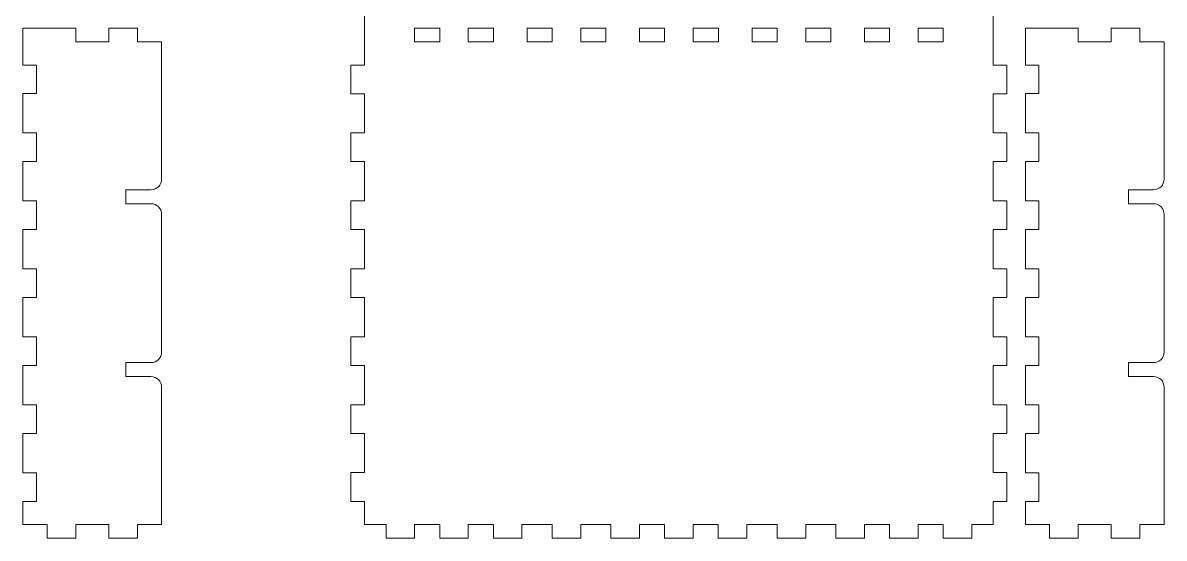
# Model space of a CAD drawing. Header units: millimetres. Extents: x -497 to 476, y -462 to 475.
# Drawn here: x -189.8 to 129.2, y -462 to -317.9 of the extents above; entities that cross this region are included whole.
import ezdxf

# ---------------------------------------------------------------- set-up
doc = ezdxf.new("R2010")
doc.units = ezdxf.units.MM
doc.header["$MEASUREMENT"] = 0
doc.layers.add('layer 1', color=7, linetype='Continuous')

msp = doc.modelspace()

# ---------------------------------------------------------------- linework, layer by layer
at = {"layer": 'layer 1', "lineweight": 9}
for points, knots in [([(-94.284, -309.4001), (-94.284, -309.4001), (-94.284, -312.4001), (-94.284, -312.4001), (-94.284, -312.4001), (-94.284, -312.4001), (-94.284, -314.4001), (-94.284, -314.4001), (-94.284, -314.4001), (-94.284, -314.4001), (-94.284, -319.4001), (-94.284, -319.4001), (-94.284, -319.4001), (-94.284, -319.4001), (-94.284, -329.7001), (-94.284, -329.7001), (-94.284, -329.7001), (-94.284, -329.7001), (-98.0841, -329.7001), (-98.0841, -329.7001), (-98.0841, -329.7001), (-98.0841, -329.7001), (-98.0841, -337.8039), (-98.0841, -337.8039), (-98.0841, -337.8039), (-98.0841, -337.8039), (-94.284, -337.8039), (-94.284, -337.8039), (-94.284, -337.8039), (-94.284, -337.8039), (-94.284, -348.7001), (-94.284, -348.7001), (-94.284, -348.7001), (-94.284, -348.7001), (-98.0841, -348.7001), (-98.0841, -348.7001), (-98.0841, -348.7001), (-98.0841, -348.7001), (-98.0841, -356.7001), (-98.0841, -356.7001), (-98.0841, -356.7001), (-98.0841, -356.7001), (-94.284, -356.7001), (-94.284, -356.7001), (-94.284, -356.7001), (-94.284, -356.7001), (-94.284, -367.7001), (-94.284, -367.7001), (-94.284, -367.7001), (-94.284, -367.7001), (-98.0841, -367.7001), (-98.0841, -367.7001), (-98.0841, -367.7001), (-98.0841, -367.7001), (-98.0841, -375.7001), (-98.0841, -375.7001), (-98.0841, -375.7001), (-98.0841, -375.7001), (-94.284, -375.7001), (-94.284, -375.7001), (-94.284, -375.7001), (-94.284, -375.7001), (-94.284, -386.7001), (-94.284, -386.7001), (-94.284, -386.7001), (-94.284, -386.7001), (-98.0841, -386.7001), (-98.0841, -386.7001), (-98.0841, -386.7001), (-98.0841, -386.7001), (-98.0841, -394.7001), (-98.0841, -394.7001), (-98.0841, -394.7001), (-98.0841, -394.7001), (-94.284, -394.7001), (-94.284, -394.7001), (-94.284, -394.7001), (-94.284, -394.7001), (-94.284, -405.7001), (-94.284, -405.7001), (-94.284, -405.7001), (-94.284, -405.7001), (-98.0841, -405.7001), (-98.0841, -405.7001), (-98.0841, -405.7001), (-98.0841, -405.7001), (-98.0841, -413.7001), (-98.0841, -413.7001), (-98.0841, -413.7001), (-98.0841, -413.7001), (-94.284, -413.7001), (-94.284, -413.7001), (-94.284, -413.7001), (-94.284, -413.7001), (-94.284, -424.7001), (-94.284, -424.7001), (-94.284, -424.7001), (-94.284, -424.7001), (-98.0841, -424.7001), (-98.0841, -424.7001), (-98.0841, -424.7001), (-98.0841, -424.7001), (-98.0841, -432.7001), (-98.0841, -432.7001), (-98.0841, -432.7001), (-98.0841, -432.7001), (-94.284, -432.7001), (-94.284, -432.7001), (-94.284, -432.7001), (-94.284, -432.7001), (-94.284, -443.5931), (-94.284, -443.5931), (-94.284, -443.5931), (-94.284, -443.5931), (-98.0841, -443.5931), (-98.0841, -443.5931), (-98.0841, -443.5931), (-98.0841, -443.5931), (-98.0841, -451.7001), (-98.0841, -451.7001), (-98.0841, -451.7001), (-98.0841, -451.7001), (-94.284, -451.7001), (-94.284, -451.7001), (-94.284, -451.7001), (-94.284, -451.7001), (-94.284, -458.2001), (-94.284, -458.2001), (-94.284, -458.2001), (-94.284, -458.2001), (-88.284, -458.2001), (-88.284, -458.2001), (-88.284, -458.2001), (-88.284, -458.2001), (-88.284, -462.0001), (-88.284, -462.0001), (-88.284, -462.0001), (-88.284, -462.0001), (-80.284, -462.0001), (-80.284, -462.0001), (-80.284, -462.0001), (-80.284, -462.0001), (-80.284, -458.2001), (-80.284, -458.2001), (-80.284, -458.2001), (-80.284, -458.2001), (-73.2839, -458.2001), (-73.2839, -458.2001), (-73.2839, -458.2001), (-73.2839, -458.2001), (-73.2839, -462.0001), (-73.2839, -462.0001), (-73.2839, -462.0001), (-73.2839, -462.0001), (-65.284, -462.0001), (-65.284, -462.0001), (-65.284, -462.0001), (-65.284, -462.0001), (-65.284, -458.2001), (-65.284, -458.2001), (-65.284, -458.2001), (-65.284, -458.2001), (-58.284, -458.2001), (-58.284, -458.2001), (-58.284, -458.2001), (-58.284, -458.2001), (-58.284, -462.0001), (-58.284, -462.0001), (-58.284, -462.0001), (-58.284, -462.0001), (-50.284, -462.0001), (-50.284, -462.0001), (-50.284, -462.0001), (-50.284, -462.0001), (-50.284, -458.2001), (-50.284, -458.2001), (-50.284, -458.2001), (-50.284, -458.2001), (-41.8539, -458.2001), (-41.8539, -458.2001), (-41.8539, -458.2001), (-41.8539, -458.2001), (-41.8539, -462.0001), (-41.8539, -462.0001), (-41.8539, -462.0001), (-41.8539, -462.0001), (-33.8539, -462.0001), (-33.8539, -462.0001), (-33.8539, -462.0001), (-33.8539, -462.0001), (-33.8539, -458.2001), (-33.8539, -458.2001), (-33.8539, -458.2001), (-33.8539, -458.2001), (-25.4237, -458.2001), (-25.4237, -458.2001), (-25.4237, -458.2001), (-25.4237, -458.2001), (-25.4237, -462.0001), (-25.4237, -462.0001), (-25.4237, -462.0001), (-25.4237, -462.0001), (-17.4238, -462.0001), (-17.4238, -462.0001), (-17.4238, -462.0001), (-17.4238, -462.0001), (-17.4238, -458.2001), (-17.4238, -458.2001), (-17.4238, -458.2001), (-17.4238, -458.2001), (-10.4237, -458.2001), (-10.4237, -458.2001), (-10.4237, -458.2001), (-10.4237, -458.2001), (-10.4237, -462.0001), (-10.4237, -462.0001), (-10.4237, -462.0001), (-10.4237, -462.0001), (-2.4238, -462.0001), (-2.4238, -462.0001), (-2.4238, -462.0001), (-2.4238, -462.0001), (-2.4238, -458.2001), (-2.4238, -458.2001), (-2.4238, -458.2001), (-2.4238, -458.2001), (4.5762, -458.2001), (4.5762, -458.2001), (4.5762, -458.2001), (4.5762, -458.2001), (4.5762, -462.0001), (4.5762, -462.0001), (4.5762, -462.0001), (4.5762, -462.0001), (12.5763, -462.0001), (12.5763, -462.0001), (12.5763, -462.0001), (12.5763, -462.0001), (12.5763, -458.2001), (12.5763, -458.2001), (12.5763, -458.2001), (12.5763, -458.2001), (21.0393, -458.2001), (21.0393, -458.2001), (21.0393, -458.2001), (21.0393, -458.2001), (21.0393, -462.0001), (21.0393, -462.0001), (21.0393, -462.0001), (21.0393, -462.0001), (29.0394, -462.0001), (29.0394, -462.0001), (29.0394, -462.0001), (29.0394, -462.0001), (29.0394, -458.2001), (29.0394, -458.2001), (29.0394, -458.2001), (29.0394, -458.2001), (37.4696, -458.2001), (37.4696, -458.2001)], [0, 0, 0, 0, 0.01515152, 0.01515152, 0.01515152, 0.01515152, 0.03030303, 0.03030303, 0.03030303, 0.03030303, 0.04545455, 0.04545455, 0.04545455, 0.04545455, 0.06060606, 0.06060606, 0.06060606, 0.06060606, 0.07575758, 0.07575758, 0.07575758, 0.07575758, 0.09090909, 0.09090909, 0.09090909, 0.09090909, 0.10606061, 0.10606061, 0.10606061, 0.10606061, 0.12121212, 0.12121212, 0.12121212, 0.12121212, 0.13636364, 0.13636364, 0.13636364, 0.13636364, 0.15151515, 0.15151515, 0.15151515, 0.15151515, 0.16666667, 0.16666667, 0.16666667, 0.16666667, 0.18181818, 0.18181818, 0.18181818, 0.18181818, 0.1969697, 0.1969697, 0.1969697, 0.1969697, 0.21212121, 0.21212121, 0.21212121, 0.21212121, 0.22727273, 0.22727273, 0.22727273, 0.22727273, 0.24242424, 0.24242424, 0.24242424, 0.24242424, 0.25757576, 0.25757576, 0.25757576, 0.25757576, 0.27272727, 0.27272727, 0.27272727, 0.27272727, 0.28787879, 0.28787879, 0.28787879, 0.28787879, 0.3030303, 0.3030303, 0.3030303, 0.3030303, 0.31818182, 0.31818182, 0.31818182, 0.31818182, 0.33333333, 0.33333333, 0.33333333, 0.33333333, 0.34848485, 0.34848485, 0.34848485, 0.34848485, 0.36363636, 0.36363636, 0.36363636, 0.36363636, 0.37878788, 0.37878788, 0.37878788, 0.37878788, 0.39393939, 0.39393939, 0.39393939, 0.39393939, 0.40909091, 0.40909091, 0.40909091, 0.40909091, 0.42424242, 0.42424242, 0.42424242, 0.42424242, 0.43939394, 0.43939394, 0.43939394, 0.43939394, 0.45454545, 0.45454545, 0.45454545, 0.45454545, 0.46969697, 0.46969697, 0.46969697, 0.46969697, 0.48484848, 0.48484848, 0.48484848, 0.48484848, 0.5, 0.5, 0.5, 0.5, 0.51515152, 0.51515152, 0.51515152, 0.51515152, 0.53030303, 0.53030303, 0.53030303, 0.53030303, 0.54545455, 0.54545455, 0.54545455, 0.54545455, 0.56060606, 0.56060606, 0.56060606, 0.56060606, 0.57575758, 0.57575758, 0.57575758, 0.57575758, 0.59090909, 0.59090909, 0.59090909, 0.59090909, 0.60606061, 0.60606061, 0.60606061, 0.60606061, 0.62121212, 0.62121212, 0.62121212, 0.62121212, 0.63636364, 0.63636364, 0.63636364, 0.63636364, 0.65151515, 0.65151515, 0.65151515, 0.65151515, 0.66666667, 0.66666667, 0.66666667, 0.66666667, 0.68181818, 0.68181818, 0.68181818, 0.68181818, 0.6969697, 0.6969697, 0.6969697, 0.6969697, 0.71212121, 0.71212121, 0.71212121, 0.71212121, 0.72727273, 0.72727273, 0.72727273, 0.72727273, 0.74242424, 0.74242424, 0.74242424, 0.74242424, 0.75757576, 0.75757576, 0.75757576, 0.75757576, 0.77272727, 0.77272727, 0.77272727, 0.77272727, 0.78787879, 0.78787879, 0.78787879, 0.78787879, 0.8030303, 0.8030303, 0.8030303, 0.8030303, 0.81818182, 0.81818182, 0.81818182, 0.81818182, 0.83333333, 0.83333333, 0.83333333, 0.83333333, 0.84848485, 0.84848485, 0.84848485, 0.84848485, 0.86363636, 0.86363636, 0.86363636, 0.86363636, 0.87878788, 0.87878788, 0.87878788, 0.87878788, 0.89393939, 0.89393939, 0.89393939, 0.89393939, 0.90909091, 0.90909091, 0.90909091, 0.90909091, 0.92424242, 0.92424242, 0.92424242, 0.92424242, 0.93939394, 0.93939394, 0.93939394, 0.93939394, 0.95454545, 0.95454545, 0.95454545, 0.95454545, 0.96969697, 0.96969697, 0.96969697, 0.96969697, 1, 1, 1, 1]), ([(37.4696, -458.2001), (37.4696, -458.2001), (37.4696, -462.0001), (37.4696, -462.0001), (37.4696, -462.0001), (37.4696, -462.0001), (45.4695, -462.0001), (45.4695, -462.0001), (45.4695, -462.0001), (45.4695, -462.0001), (45.4695, -458.2001), (45.4695, -458.2001), (45.4695, -458.2001), (45.4695, -458.2001), (52.4696, -458.2001), (52.4696, -458.2001), (52.4696, -458.2001), (52.4696, -458.2001), (52.4696, -462.0001), (52.4696, -462.0001), (52.4696, -462.0001), (52.4696, -462.0001), (60.4696, -462.0001), (60.4696, -462.0001), (60.4696, -462.0001), (60.4696, -462.0001), (60.4696, -458.2001), (60.4696, -458.2001), (60.4696, -458.2001), (60.4696, -458.2001), (67.4696, -458.2001), (67.4696, -458.2001), (67.4696, -458.2001), (67.4696, -458.2001), (67.4696, -462.0001), (67.4696, -462.0001), (67.4696, -462.0001), (67.4696, -462.0001), (75.4696, -462.0001), (75.4696, -462.0001), (75.4696, -462.0001), (75.4696, -462.0001), (75.4696, -458.2001), (75.4696, -458.2001), (75.4696, -458.2001), (75.4696, -458.2001), (81.4696, -458.2001), (81.4696, -458.2001), (81.4696, -458.2001), (81.4696, -458.2001), (81.4696, -451.7001), (81.4696, -451.7001), (81.4696, -451.7001), (81.4696, -451.7001), (85.2696, -451.7001), (85.2696, -451.7001), (85.2696, -451.7001), (85.2696, -451.7001), (85.2696, -443.5931), (85.2696, -443.5931), (85.2696, -443.5931), (85.2696, -443.5931), (81.4696, -443.5931), (81.4696, -443.5931), (81.4696, -443.5931), (81.4696, -443.5931), (81.4696, -432.7001), (81.4696, -432.7001), (81.4696, -432.7001), (81.4696, -432.7001), (85.2696, -432.7001), (85.2696, -432.7001), (85.2696, -432.7001), (85.2696, -432.7001), (85.2696, -424.7001), (85.2696, -424.7001), (85.2696, -424.7001), (85.2696, -424.7001), (81.4696, -424.7001), (81.4696, -424.7001), (81.4696, -424.7001), (81.4696, -424.7001), (81.4696, -413.7001), (81.4696, -413.7001), (81.4696, -413.7001), (81.4696, -413.7001), (85.2696, -413.7001), (85.2696, -413.7001), (85.2696, -413.7001), (85.2696, -413.7001), (85.2696, -405.7001), (85.2696, -405.7001), (85.2696, -405.7001), (85.2696, -405.7001), (81.4696, -405.7001), (81.4696, -405.7001), (81.4696, -405.7001), (81.4696, -405.7001), (81.4696, -394.7001), (81.4696, -394.7001), (81.4696, -394.7001), (81.4696, -394.7001), (85.2696, -394.7001), (85.2696, -394.7001), (85.2696, -394.7001), (85.2696, -394.7001), (85.2696, -386.7001), (85.2696, -386.7001), (85.2696, -386.7001), (85.2696, -386.7001), (81.4696, -386.7001), (81.4696, -386.7001), (81.4696, -386.7001), (81.4696, -386.7001), (81.4696, -375.7001), (81.4696, -375.7001), (81.4696, -375.7001), (81.4696, -375.7001), (85.2696, -375.7001), (85.2696, -375.7001), (85.2696, -375.7001), (85.2696, -375.7001), (85.2696, -367.7001), (85.2696, -367.7001), (85.2696, -367.7001), (85.2696, -367.7001), (81.4696, -367.7001), (81.4696, -367.7001), (81.4696, -367.7001), (81.4696, -367.7001), (81.4696, -356.7001), (81.4696, -356.7001), (81.4696, -356.7001), (81.4696, -356.7001), (85.2696, -356.7001), (85.2696, -356.7001), (85.2696, -356.7001), (85.2696, -356.7001), (85.2696, -348.7001), (85.2696, -348.7001), (85.2696, -348.7001), (85.2696, -348.7001), (81.4696, -348.7001), (81.4696, -348.7001), (81.4696, -348.7001), (81.4696, -348.7001), (81.4696, -337.8039), (81.4696, -337.8039), (81.4696, -337.8039), (81.4696, -337.8039), (85.2696, -337.8039), (85.2696, -337.8039), (85.2696, -337.8039), (85.2696, -337.8039), (85.2696, -329.7001), (85.2696, -329.7001), (85.2696, -329.7001), (85.2696, -329.7001), (81.4696, -329.7001), (81.4696, -329.7001), (81.4696, -329.7001), (81.4696, -329.7001), (81.4696, -319.4001), (81.4696, -319.4001), (81.4696, -319.4001), (81.4696, -319.4001), (81.4696, -314.4001), (81.4696, -314.4001), (81.4696, -314.4001), (81.4696, -314.4001), (81.4696, -312.4001), (81.4696, -312.4001), (81.4696, -312.4001), (81.4696, -312.4001), (81.4696, -309.4001), (81.4696, -309.4001)], [0, 0, 0, 0, 0.02222222, 0.02222222, 0.02222222, 0.02222222, 0.04444444, 0.04444444, 0.04444444, 0.04444444, 0.06666667, 0.06666667, 0.06666667, 0.06666667, 0.08888889, 0.08888889, 0.08888889, 0.08888889, 0.11111111, 0.11111111, 0.11111111, 0.11111111, 0.13333333, 0.13333333, 0.13333333, 0.13333333, 0.15555556, 0.15555556, 0.15555556, 0.15555556, 0.17777778, 0.17777778, 0.17777778, 0.17777778, 0.2, 0.2, 0.2, 0.2, 0.22222222, 0.22222222, 0.22222222, 0.22222222, 0.24444444, 0.24444444, 0.24444444, 0.24444444, 0.26666667, 0.26666667, 0.26666667, 0.26666667, 0.28888889, 0.28888889, 0.28888889, 0.28888889, 0.31111111, 0.31111111, 0.31111111, 0.31111111, 0.33333333, 0.33333333, 0.33333333, 0.33333333, 0.35555556, 0.35555556, 0.35555556, 0.35555556, 0.37777778, 0.37777778, 0.37777778, 0.37777778, 0.4, 0.4, 0.4, 0.4, 0.42222222, 0.42222222, 0.42222222, 0.42222222, 0.44444444, 0.44444444, 0.44444444, 0.44444444, 0.46666667, 0.46666667, 0.46666667, 0.46666667, 0.48888889, 0.48888889, 0.48888889, 0.48888889, 0.51111111, 0.51111111, 0.51111111, 0.51111111, 0.53333333, 0.53333333, 0.53333333, 0.53333333, 0.55555556, 0.55555556, 0.55555556, 0.55555556, 0.57777778, 0.57777778, 0.57777778, 0.57777778, 0.6, 0.6, 0.6, 0.6, 0.62222222, 0.62222222, 0.62222222, 0.62222222, 0.64444444, 0.64444444, 0.64444444, 0.64444444, 0.66666667, 0.66666667, 0.66666667, 0.66666667, 0.68888889, 0.68888889, 0.68888889, 0.68888889, 0.71111111, 0.71111111, 0.71111111, 0.71111111, 0.73333333, 0.73333333, 0.73333333, 0.73333333, 0.75555556, 0.75555556, 0.75555556, 0.75555556, 0.77777778, 0.77777778, 0.77777778, 0.77777778, 0.8, 0.8, 0.8, 0.8, 0.82222222, 0.82222222, 0.82222222, 0.82222222, 0.84444444, 0.84444444, 0.84444444, 0.84444444, 0.86666667, 0.86666667, 0.86666667, 0.86666667, 0.88888889, 0.88888889, 0.88888889, 0.88888889, 0.91111111, 0.91111111, 0.91111111, 0.91111111, 0.93333333, 0.93333333, 0.93333333, 0.93333333, 0.95555556, 0.95555556, 0.95555556, 0.95555556, 1, 1, 1, 1]), ([(-151.0155, -361.6001), (-151.0155, -361.6001), (-151.0155, -323.2001), (-151.0155, -323.2001), (-151.0155, -323.2001), (-151.0155, -323.2001), (-157.7975, -323.2001), (-157.7975, -323.2001), (-157.7975, -323.2001), (-157.7975, -323.2001), (-157.7975, -319.4001), (-157.7975, -319.4001), (-157.7975, -319.4001), (-157.7975, -319.4001), (-165.7975, -319.4001), (-165.7975, -319.4001), (-165.7975, -319.4001), (-165.7975, -319.4001), (-165.7975, -323.2001), (-165.7975, -323.2001), (-165.7975, -323.2001), (-165.7975, -323.2001), (-175.0334, -323.2001), (-175.0334, -323.2001), (-175.0334, -323.2001), (-175.0334, -323.2001), (-175.0334, -319.4001), (-175.0334, -319.4001), (-175.0334, -319.4001), (-175.0334, -319.4001), (-186.0155, -319.4001), (-186.0155, -319.4001), (-186.0155, -319.4001), (-186.0155, -319.4001), (-189.8155, -319.4001), (-189.8155, -319.4001), (-189.8155, -319.4001), (-189.8155, -319.4001), (-189.8155, -323.2001), (-189.8155, -323.2001), (-189.8155, -323.2001), (-189.8155, -323.2001), (-189.8155, -329.7001), (-189.8155, -329.7001), (-189.8155, -329.7001), (-189.8155, -329.7001), (-186.0155, -329.7001), (-186.0155, -329.7001), (-186.0155, -329.7001), (-186.0155, -329.7001), (-186.0155, -337.7001), (-186.0155, -337.7001), (-186.0155, -337.7001), (-186.0155, -337.7001), (-189.8155, -337.7001), (-189.8155, -337.7001), (-189.8155, -337.7001), (-189.8155, -337.7001), (-189.8155, -348.7001), (-189.8155, -348.7001), (-189.8155, -348.7001), (-189.8155, -348.7001), (-186.0155, -348.7001), (-186.0155, -348.7001), (-186.0155, -348.7001), (-186.0155, -348.7001), (-186.0155, -356.7001), (-186.0155, -356.7001), (-186.0155, -356.7001), (-186.0155, -356.7001), (-189.8155, -356.7001), (-189.8155, -356.7001), (-189.8155, -356.7001), (-189.8155, -356.7001), (-189.8155, -367.7001), (-189.8155, -367.7001), (-189.8155, -367.7001), (-189.8155, -367.7001), (-186.0155, -367.7001), (-186.0155, -367.7001), (-186.0155, -367.7001), (-186.0155, -367.7001), (-186.0155, -375.7001), (-186.0155, -375.7001), (-186.0155, -375.7001), (-186.0155, -375.7001), (-189.8155, -375.7001), (-189.8155, -375.7001), (-189.8155, -375.7001), (-189.8155, -375.7001), (-189.8155, -386.7001), (-189.8155, -386.7001), (-189.8155, -386.7001), (-189.8155, -386.7001), (-186.0155, -386.7001), (-186.0155, -386.7001), (-186.0155, -386.7001), (-186.0155, -386.7001), (-186.0155, -394.7001), (-186.0155, -394.7001), (-186.0155, -394.7001), (-186.0155, -394.7001), (-189.8155, -394.7001), (-189.8155, -394.7001), (-189.8155, -394.7001), (-189.8155, -394.7001), (-189.8155, -405.7001), (-189.8155, -405.7001), (-189.8155, -405.7001), (-189.8155, -405.7001), (-186.0155, -405.7001), (-186.0155, -405.7001), (-186.0155, -405.7001), (-186.0155, -405.7001), (-186.0155, -413.7001), (-186.0155, -413.7001), (-186.0155, -413.7001), (-186.0155, -413.7001), (-189.8155, -413.7001), (-189.8155, -413.7001), (-189.8155, -413.7001), (-189.8155, -413.7001), (-189.8155, -424.7001), (-189.8155, -424.7001), (-189.8155, -424.7001), (-189.8155, -424.7001), (-186.0155, -424.7001), (-186.0155, -424.7001), (-186.0155, -424.7001), (-186.0155, -424.7001), (-186.0155, -432.7001), (-186.0155, -432.7001), (-186.0155, -432.7001), (-186.0155, -432.7001), (-189.8155, -432.7001), (-189.8155, -432.7001), (-189.8155, -432.7001), (-189.8155, -432.7001), (-189.8155, -443.7001), (-189.8155, -443.7001), (-189.8155, -443.7001), (-189.8155, -443.7001), (-186.0155, -443.7001), (-186.0155, -443.7001), (-186.0155, -443.7001), (-186.0155, -443.7001), (-186.0155, -451.7001), (-186.0155, -451.7001), (-186.0155, -451.7001), (-186.0155, -451.7001), (-189.8155, -451.7001), (-189.8155, -451.7001)], [0, 0, 0, 0, 0.02564103, 0.02564103, 0.02564103, 0.02564103, 0.05128205, 0.05128205, 0.05128205, 0.05128205, 0.07692308, 0.07692308, 0.07692308, 0.07692308, 0.1025641, 0.1025641, 0.1025641, 0.1025641, 0.12820513, 0.12820513, 0.12820513, 0.12820513, 0.15384615, 0.15384615, 0.15384615, 0.15384615, 0.17948718, 0.17948718, 0.17948718, 0.17948718, 0.20512821, 0.20512821, 0.20512821, 0.20512821, 0.23076923, 0.23076923, 0.23076923, 0.23076923, 0.25641026, 0.25641026, 0.25641026, 0.25641026, 0.28205128, 0.28205128, 0.28205128, 0.28205128, 0.30769231, 0.30769231, 0.30769231, 0.30769231, 0.33333333, 0.33333333, 0.33333333, 0.33333333, 0.35897436, 0.35897436, 0.35897436, 0.35897436, 0.38461538, 0.38461538, 0.38461538, 0.38461538, 0.41025641, 0.41025641, 0.41025641, 0.41025641, 0.43589744, 0.43589744, 0.43589744, 0.43589744, 0.46153846, 0.46153846, 0.46153846, 0.46153846, 0.48717949, 0.48717949, 0.48717949, 0.48717949, 0.51282051, 0.51282051, 0.51282051, 0.51282051, 0.53846154, 0.53846154, 0.53846154, 0.53846154, 0.56410256, 0.56410256, 0.56410256, 0.56410256, 0.58974359, 0.58974359, 0.58974359, 0.58974359, 0.61538462, 0.61538462, 0.61538462, 0.61538462, 0.64102564, 0.64102564, 0.64102564, 0.64102564, 0.66666667, 0.66666667, 0.66666667, 0.66666667, 0.69230769, 0.69230769, 0.69230769, 0.69230769, 0.71794872, 0.71794872, 0.71794872, 0.71794872, 0.74358974, 0.74358974, 0.74358974, 0.74358974, 0.76923077, 0.76923077, 0.76923077, 0.76923077, 0.79487179, 0.79487179, 0.79487179, 0.79487179, 0.82051282, 0.82051282, 0.82051282, 0.82051282, 0.84615385, 0.84615385, 0.84615385, 0.84615385, 0.87179487, 0.87179487, 0.87179487, 0.87179487, 0.8974359, 0.8974359, 0.8974359, 0.8974359, 0.92307692, 0.92307692, 0.92307692, 0.92307692, 0.94871795, 0.94871795, 0.94871795, 0.94871795, 1, 1, 1, 1]), ([(-73.284, -323.2001), (-73.284, -323.2001), (-80.284, -323.2001), (-80.284, -323.2001), (-80.284, -323.2001), (-80.284, -323.2001), (-80.284, -319.4001), (-80.284, -319.4001), (-80.284, -319.4001), (-80.284, -319.4001), (-73.284, -319.4001), (-73.284, -319.4001), (-73.284, -319.4001), (-73.284, -319.4001), (-73.284, -323.2001), (-73.284, -323.2001)], [0, 0, 0, 0, 0.2, 0.2, 0.2, 0.2, 0.4, 0.4, 0.4, 0.4, 0.6, 0.6, 0.6, 0.6, 1, 1, 1, 1]), ([(-58.284, -323.2001), (-58.284, -323.2001), (-65.284, -323.2001), (-65.284, -323.2001), (-65.284, -323.2001), (-65.284, -323.2001), (-65.284, -319.4001), (-65.284, -319.4001), (-65.284, -319.4001), (-65.284, -319.4001), (-58.284, -319.4001), (-58.284, -319.4001), (-58.284, -319.4001), (-58.284, -319.4001), (-58.284, -323.2001), (-58.284, -323.2001)], [0, 0, 0, 0, 0.2, 0.2, 0.2, 0.2, 0.4, 0.4, 0.4, 0.4, 0.6, 0.6, 0.6, 0.6, 1, 1, 1, 1]), ([(-41.8539, -323.2001), (-41.8539, -323.2001), (-48.8539, -323.2001), (-48.8539, -323.2001), (-48.8539, -323.2001), (-48.8539, -323.2001), (-48.8539, -319.4001), (-48.8539, -319.4001), (-48.8539, -319.4001), (-48.8539, -319.4001), (-41.8539, -319.4001), (-41.8539, -319.4001), (-41.8539, -319.4001), (-41.8539, -319.4001), (-41.8539, -323.2001), (-41.8539, -323.2001)], [0, 0, 0, 0, 0.2, 0.2, 0.2, 0.2, 0.4, 0.4, 0.4, 0.4, 0.6, 0.6, 0.6, 0.6, 1, 1, 1, 1]), ([(-26.8539, -323.2001), (-26.8539, -323.2001), (-33.8539, -323.2001), (-33.8539, -323.2001), (-33.8539, -323.2001), (-33.8539, -323.2001), (-33.8539, -319.4001), (-33.8539, -319.4001), (-33.8539, -319.4001), (-33.8539, -319.4001), (-26.8539, -319.4001), (-26.8539, -319.4001), (-26.8539, -319.4001), (-26.8539, -319.4001), (-26.8539, -323.2001), (-26.8539, -323.2001)], [0, 0, 0, 0, 0.2, 0.2, 0.2, 0.2, 0.4, 0.4, 0.4, 0.4, 0.6, 0.6, 0.6, 0.6, 1, 1, 1, 1]), ([(-10.4238, -323.2001), (-10.4238, -323.2001), (-17.4238, -323.2001), (-17.4238, -323.2001), (-17.4238, -323.2001), (-17.4238, -323.2001), (-17.4238, -319.4001), (-17.4238, -319.4001), (-17.4238, -319.4001), (-17.4238, -319.4001), (-10.4238, -319.4001), (-10.4238, -319.4001), (-10.4238, -319.4001), (-10.4238, -319.4001), (-10.4238, -323.2001), (-10.4238, -323.2001)], [0, 0, 0, 0, 0.2, 0.2, 0.2, 0.2, 0.4, 0.4, 0.4, 0.4, 0.6, 0.6, 0.6, 0.6, 1, 1, 1, 1]), ([(4.6092, -323.2001), (4.6092, -323.2001), (-2.3908, -323.2001), (-2.3908, -323.2001), (-2.3908, -323.2001), (-2.3908, -323.2001), (-2.3908, -319.4001), (-2.3908, -319.4001), (-2.3908, -319.4001), (-2.3908, -319.4001), (4.6092, -319.4001), (4.6092, -319.4001), (4.6092, -319.4001), (4.6092, -319.4001), (4.6092, -323.2001), (4.6092, -323.2001)], [0, 0, 0, 0, 0.2, 0.2, 0.2, 0.2, 0.4, 0.4, 0.4, 0.4, 0.6, 0.6, 0.6, 0.6, 1, 1, 1, 1]), ([(21.0393, -323.2001), (21.0393, -323.2001), (14.0393, -323.2001), (14.0393, -323.2001), (14.0393, -323.2001), (14.0393, -323.2001), (14.0393, -319.4001), (14.0393, -319.4001), (14.0393, -319.4001), (14.0393, -319.4001), (21.0393, -319.4001), (21.0393, -319.4001), (21.0393, -319.4001), (21.0393, -319.4001), (21.0393, -323.2001), (21.0393, -323.2001)], [0, 0, 0, 0, 0.2, 0.2, 0.2, 0.2, 0.4, 0.4, 0.4, 0.4, 0.6, 0.6, 0.6, 0.6, 1, 1, 1, 1]), ([(36.0394, -323.2001), (36.0394, -323.2001), (29.0394, -323.2001), (29.0394, -323.2001), (29.0394, -323.2001), (29.0394, -323.2001), (29.0394, -319.4001), (29.0394, -319.4001), (29.0394, -319.4001), (29.0394, -319.4001), (36.0394, -319.4001), (36.0394, -319.4001), (36.0394, -319.4001), (36.0394, -319.4001), (36.0394, -323.2001), (36.0394, -323.2001)], [0, 0, 0, 0, 0.2, 0.2, 0.2, 0.2, 0.4, 0.4, 0.4, 0.4, 0.6, 0.6, 0.6, 0.6, 1, 1, 1, 1]), ([(52.4696, -323.2001), (52.4696, -323.2001), (45.4695, -323.2001), (45.4695, -323.2001), (45.4695, -323.2001), (45.4695, -323.2001), (45.4695, -319.4001), (45.4695, -319.4001), (45.4695, -319.4001), (45.4695, -319.4001), (52.4696, -319.4001), (52.4696, -319.4001), (52.4696, -319.4001), (52.4696, -319.4001), (52.4696, -323.2001), (52.4696, -323.2001)], [0, 0, 0, 0, 0.2, 0.2, 0.2, 0.2, 0.4, 0.4, 0.4, 0.4, 0.6, 0.6, 0.6, 0.6, 1, 1, 1, 1]), ([(67.4696, -323.2001), (67.4696, -323.2001), (60.4696, -323.2001), (60.4696, -323.2001), (60.4696, -323.2001), (60.4696, -323.2001), (60.4696, -319.4001), (60.4696, -319.4001), (60.4696, -319.4001), (60.4696, -319.4001), (67.4696, -319.4001), (67.4696, -319.4001), (67.4696, -319.4001), (67.4696, -319.4001), (67.4696, -323.2001), (67.4696, -323.2001)], [0, 0, 0, 0, 0.2, 0.2, 0.2, 0.2, 0.4, 0.4, 0.4, 0.4, 0.6, 0.6, 0.6, 0.6, 1, 1, 1, 1]), ([(129.2396, -361.6001), (129.2396, -361.6001), (129.2396, -323.2001), (129.2396, -323.2001), (129.2396, -323.2001), (129.2396, -323.2001), (122.4576, -323.2001), (122.4576, -323.2001), (122.4576, -323.2001), (122.4576, -323.2001), (122.4576, -319.4001), (122.4576, -319.4001), (122.4576, -319.4001), (122.4576, -319.4001), (114.4576, -319.4001), (114.4576, -319.4001), (114.4576, -319.4001), (114.4576, -319.4001), (114.4576, -323.2001), (114.4576, -323.2001), (114.4576, -323.2001), (114.4576, -323.2001), (105.2216, -323.2001), (105.2216, -323.2001), (105.2216, -323.2001), (105.2216, -323.2001), (105.2216, -319.4001), (105.2216, -319.4001), (105.2216, -319.4001), (105.2216, -319.4001), (94.2396, -319.4001), (94.2396, -319.4001), (94.2396, -319.4001), (94.2396, -319.4001), (90.4396, -319.4001), (90.4396, -319.4001), (90.4396, -319.4001), (90.4396, -319.4001), (90.4396, -323.2001), (90.4396, -323.2001), (90.4396, -323.2001), (90.4396, -323.2001), (90.4396, -329.7001), (90.4396, -329.7001), (90.4396, -329.7001), (90.4396, -329.7001), (94.2396, -329.7001), (94.2396, -329.7001), (94.2396, -329.7001), (94.2396, -329.7001), (94.2396, -337.7001), (94.2396, -337.7001), (94.2396, -337.7001), (94.2396, -337.7001), (90.4396, -337.7001), (90.4396, -337.7001), (90.4396, -337.7001), (90.4396, -337.7001), (90.4396, -348.7001), (90.4396, -348.7001), (90.4396, -348.7001), (90.4396, -348.7001), (94.2396, -348.7001), (94.2396, -348.7001), (94.2396, -348.7001), (94.2396, -348.7001), (94.2396, -356.7001), (94.2396, -356.7001), (94.2396, -356.7001), (94.2396, -356.7001), (90.4396, -356.7001), (90.4396, -356.7001), (90.4396, -356.7001), (90.4396, -356.7001), (90.4396, -367.7001), (90.4396, -367.7001), (90.4396, -367.7001), (90.4396, -367.7001), (94.2396, -367.7001), (94.2396, -367.7001), (94.2396, -367.7001), (94.2396, -367.7001), (94.2396, -375.7001), (94.2396, -375.7001), (94.2396, -375.7001), (94.2396, -375.7001), (90.4396, -375.7001), (90.4396, -375.7001), (90.4396, -375.7001), (90.4396, -375.7001), (90.4396, -386.7001), (90.4396, -386.7001), (90.4396, -386.7001), (90.4396, -386.7001), (94.2396, -386.7001), (94.2396, -386.7001), (94.2396, -386.7001), (94.2396, -386.7001), (94.2396, -394.7001), (94.2396, -394.7001), (94.2396, -394.7001), (94.2396, -394.7001), (90.4396, -394.7001), (90.4396, -394.7001), (90.4396, -394.7001), (90.4396, -394.7001), (90.4396, -405.7001), (90.4396, -405.7001), (90.4396, -405.7001), (90.4396, -405.7001), (94.2396, -405.7001), (94.2396, -405.7001), (94.2396, -405.7001), (94.2396, -405.7001), (94.2396, -413.7001), (94.2396, -413.7001), (94.2396, -413.7001), (94.2396, -413.7001), (90.4396, -413.7001), (90.4396, -413.7001), (90.4396, -413.7001), (90.4396, -413.7001), (90.4396, -424.7001), (90.4396, -424.7001), (90.4396, -424.7001), (90.4396, -424.7001), (94.2396, -424.7001), (94.2396, -424.7001), (94.2396, -424.7001), (94.2396, -424.7001), (94.2396, -432.7001), (94.2396, -432.7001), (94.2396, -432.7001), (94.2396, -432.7001), (90.4396, -432.7001), (90.4396, -432.7001), (90.4396, -432.7001), (90.4396, -432.7001), (90.4396, -443.7001), (90.4396, -443.7001), (90.4396, -443.7001), (90.4396, -443.7001), (94.2396, -443.7001), (94.2396, -443.7001), (94.2396, -443.7001), (94.2396, -443.7001), (94.2396, -451.7001), (94.2396, -451.7001), (94.2396, -451.7001), (94.2396, -451.7001), (90.4396, -451.7001), (90.4396, -451.7001)], [0, 0, 0, 0, 0.02564103, 0.02564103, 0.02564103, 0.02564103, 0.05128205, 0.05128205, 0.05128205, 0.05128205, 0.07692308, 0.07692308, 0.07692308, 0.07692308, 0.1025641, 0.1025641, 0.1025641, 0.1025641, 0.12820513, 0.12820513, 0.12820513, 0.12820513, 0.15384615, 0.15384615, 0.15384615, 0.15384615, 0.17948718, 0.17948718, 0.17948718, 0.17948718, 0.20512821, 0.20512821, 0.20512821, 0.20512821, 0.23076923, 0.23076923, 0.23076923, 0.23076923, 0.25641026, 0.25641026, 0.25641026, 0.25641026, 0.28205128, 0.28205128, 0.28205128, 0.28205128, 0.30769231, 0.30769231, 0.30769231, 0.30769231, 0.33333333, 0.33333333, 0.33333333, 0.33333333, 0.35897436, 0.35897436, 0.35897436, 0.35897436, 0.38461538, 0.38461538, 0.38461538, 0.38461538, 0.41025641, 0.41025641, 0.41025641, 0.41025641, 0.43589744, 0.43589744, 0.43589744, 0.43589744, 0.46153846, 0.46153846, 0.46153846, 0.46153846, 0.48717949, 0.48717949, 0.48717949, 0.48717949, 0.51282051, 0.51282051, 0.51282051, 0.51282051, 0.53846154, 0.53846154, 0.53846154, 0.53846154, 0.56410256, 0.56410256, 0.56410256, 0.56410256, 0.58974359, 0.58974359, 0.58974359, 0.58974359, 0.61538462, 0.61538462, 0.61538462, 0.61538462, 0.64102564, 0.64102564, 0.64102564, 0.64102564, 0.66666667, 0.66666667, 0.66666667, 0.66666667, 0.69230769, 0.69230769, 0.69230769, 0.69230769, 0.71794872, 0.71794872, 0.71794872, 0.71794872, 0.74358974, 0.74358974, 0.74358974, 0.74358974, 0.76923077, 0.76923077, 0.76923077, 0.76923077, 0.79487179, 0.79487179, 0.79487179, 0.79487179, 0.82051282, 0.82051282, 0.82051282, 0.82051282, 0.84615385, 0.84615385, 0.84615385, 0.84615385, 0.87179487, 0.87179487, 0.87179487, 0.87179487, 0.8974359, 0.8974359, 0.8974359, 0.8974359, 0.92307692, 0.92307692, 0.92307692, 0.92307692, 0.94871795, 0.94871795, 0.94871795, 0.94871795, 1, 1, 1, 1]), ([(-154.0154, -368.5001), (-154.0154, -368.5001), (-161.0155, -368.5001), (-161.0155, -368.5001), (-161.0155, -368.5001), (-161.0155, -368.5001), (-161.0155, -364.6001), (-161.0155, -364.6001), (-161.0155, -364.6001), (-161.0155, -364.6001), (-154.0154, -364.6001), (-154.0154, -364.6001)], [0, 0, 0, 0, 0.25, 0.25, 0.25, 0.25, 0.5, 0.5, 0.5, 0.5, 1, 1, 1, 1]), ([(126.2396, -368.5001), (126.2396, -368.5001), (119.2396, -368.5001), (119.2396, -368.5001), (119.2396, -368.5001), (119.2396, -368.5001), (119.2396, -364.6001), (119.2396, -364.6001), (119.2396, -364.6001), (119.2396, -364.6001), (126.2396, -364.6001), (126.2396, -364.6001)], [0, 0, 0, 0, 0.25, 0.25, 0.25, 0.25, 0.5, 0.5, 0.5, 0.5, 1, 1, 1, 1]), ([(-154.0154, -416.8001), (-154.0154, -416.8001), (-161.0155, -416.8001), (-161.0155, -416.8001), (-161.0155, -416.8001), (-161.0155, -416.8001), (-161.0155, -412.9001), (-161.0155, -412.9001), (-161.0155, -412.9001), (-161.0155, -412.9001), (-154.0154, -412.9001), (-154.0154, -412.9001)], [0, 0, 0, 0, 0.25, 0.25, 0.25, 0.25, 0.5, 0.5, 0.5, 0.5, 1, 1, 1, 1]), ([(126.2396, -416.8001), (126.2396, -416.8001), (119.2396, -416.8001), (119.2396, -416.8001), (119.2396, -416.8001), (119.2396, -416.8001), (119.2396, -412.9001), (119.2396, -412.9001), (119.2396, -412.9001), (119.2396, -412.9001), (126.2396, -412.9001), (126.2396, -412.9001)], [0, 0, 0, 0, 0.25, 0.25, 0.25, 0.25, 0.5, 0.5, 0.5, 0.5, 1, 1, 1, 1]), ([(-189.8155, -451.7001), (-189.8155, -451.7001), (-189.8155, -458.2001), (-189.8155, -458.2001), (-189.8155, -458.2001), (-189.8155, -458.2001), (-186.0155, -458.2001), (-186.0155, -458.2001), (-186.0155, -458.2001), (-186.0155, -458.2001), (-183.0335, -458.2001), (-183.0335, -458.2001), (-183.0335, -458.2001), (-183.0335, -458.2001), (-183.0335, -462.0001), (-183.0335, -462.0001), (-183.0335, -462.0001), (-183.0335, -462.0001), (-175.0334, -462.0001), (-175.0334, -462.0001), (-175.0334, -462.0001), (-175.0334, -462.0001), (-175.0334, -458.2001), (-175.0334, -458.2001), (-175.0334, -458.2001), (-175.0334, -458.2001), (-165.7975, -458.2001), (-165.7975, -458.2001), (-165.7975, -458.2001), (-165.7975, -458.2001), (-165.7975, -462.0001), (-165.7975, -462.0001), (-165.7975, -462.0001), (-165.7975, -462.0001), (-157.7975, -462.0001), (-157.7975, -462.0001), (-157.7975, -462.0001), (-157.7975, -462.0001), (-157.7975, -458.2001), (-157.7975, -458.2001), (-157.7975, -458.2001), (-157.7975, -458.2001), (-151.0155, -458.2001), (-151.0155, -458.2001), (-151.0155, -458.2001), (-151.0155, -458.2001), (-151.0155, -419.8001), (-151.0155, -419.8001)], [0, 0, 0, 0, 0.07692308, 0.07692308, 0.07692308, 0.07692308, 0.15384615, 0.15384615, 0.15384615, 0.15384615, 0.23076923, 0.23076923, 0.23076923, 0.23076923, 0.30769231, 0.30769231, 0.30769231, 0.30769231, 0.38461538, 0.38461538, 0.38461538, 0.38461538, 0.46153846, 0.46153846, 0.46153846, 0.46153846, 0.53846154, 0.53846154, 0.53846154, 0.53846154, 0.61538462, 0.61538462, 0.61538462, 0.61538462, 0.69230769, 0.69230769, 0.69230769, 0.69230769, 0.76923077, 0.76923077, 0.76923077, 0.76923077, 0.84615385, 0.84615385, 0.84615385, 0.84615385, 1, 1, 1, 1]), ([(90.4396, -451.7001), (90.4396, -451.7001), (90.4396, -458.2001), (90.4396, -458.2001), (90.4396, -458.2001), (90.4396, -458.2001), (94.2396, -458.2001), (94.2396, -458.2001), (94.2396, -458.2001), (94.2396, -458.2001), (97.2216, -458.2001), (97.2216, -458.2001), (97.2216, -458.2001), (97.2216, -458.2001), (97.2216, -462.0001), (97.2216, -462.0001), (97.2216, -462.0001), (97.2216, -462.0001), (105.2216, -462.0001), (105.2216, -462.0001), (105.2216, -462.0001), (105.2216, -462.0001), (105.2216, -458.2001), (105.2216, -458.2001), (105.2216, -458.2001), (105.2216, -458.2001), (114.4576, -458.2001), (114.4576, -458.2001), (114.4576, -458.2001), (114.4576, -458.2001), (114.4576, -462.0001), (114.4576, -462.0001), (114.4576, -462.0001), (114.4576, -462.0001), (122.4576, -462.0001), (122.4576, -462.0001), (122.4576, -462.0001), (122.4576, -462.0001), (122.4576, -458.2001), (122.4576, -458.2001), (122.4576, -458.2001), (122.4576, -458.2001), (129.2396, -458.2001), (129.2396, -458.2001), (129.2396, -458.2001), (129.2396, -458.2001), (129.2396, -419.8001), (129.2396, -419.8001)], [0, 0, 0, 0, 0.07692308, 0.07692308, 0.07692308, 0.07692308, 0.15384615, 0.15384615, 0.15384615, 0.15384615, 0.23076923, 0.23076923, 0.23076923, 0.23076923, 0.30769231, 0.30769231, 0.30769231, 0.30769231, 0.38461538, 0.38461538, 0.38461538, 0.38461538, 0.46153846, 0.46153846, 0.46153846, 0.46153846, 0.53846154, 0.53846154, 0.53846154, 0.53846154, 0.61538462, 0.61538462, 0.61538462, 0.61538462, 0.69230769, 0.69230769, 0.69230769, 0.69230769, 0.76923077, 0.76923077, 0.76923077, 0.76923077, 0.84615385, 0.84615385, 0.84615385, 0.84615385, 1, 1, 1, 1])]:
    msp.add_open_spline(points, degree=3, knots=knots, dxfattribs=at)
for points in [[(-154.0154, -364.6001), (-152.3586, -364.6001), (-151.0155, -363.257), (-151.0155, -361.6001)], [(126.2396, -364.6001), (127.8964, -364.6001), (129.2396, -363.257), (129.2396, -361.6001)], [(-151.0155, -371.5001), (-151.0155, -369.8433), (-152.3586, -368.5001), (-154.0154, -368.5001)], [(129.2396, -371.5001), (129.2396, -369.8433), (127.8964, -368.5001), (126.2396, -368.5001)], [(-151.0155, -409.9001), (-151.0155, -409.9001), (-151.0155, -371.5001), (-151.0155, -371.5001)], [(129.2396, -409.9001), (129.2396, -409.9001), (129.2396, -371.5001), (129.2396, -371.5001)], [(-154.0154, -412.9001), (-152.3586, -412.9001), (-151.0155, -411.557), (-151.0155, -409.9001)], [(126.2396, -412.9001), (127.8964, -412.9001), (129.2396, -411.557), (129.2396, -409.9001)], [(-151.0155, -419.8001), (-151.0155, -418.1433), (-152.3586, -416.8001), (-154.0154, -416.8001)], [(129.2396, -419.8001), (129.2396, -418.1433), (127.8964, -416.8001), (126.2396, -416.8001)]]:
    msp.add_open_spline(points, degree=3, dxfattribs=at)

doc.saveas('drawing.dxf')
